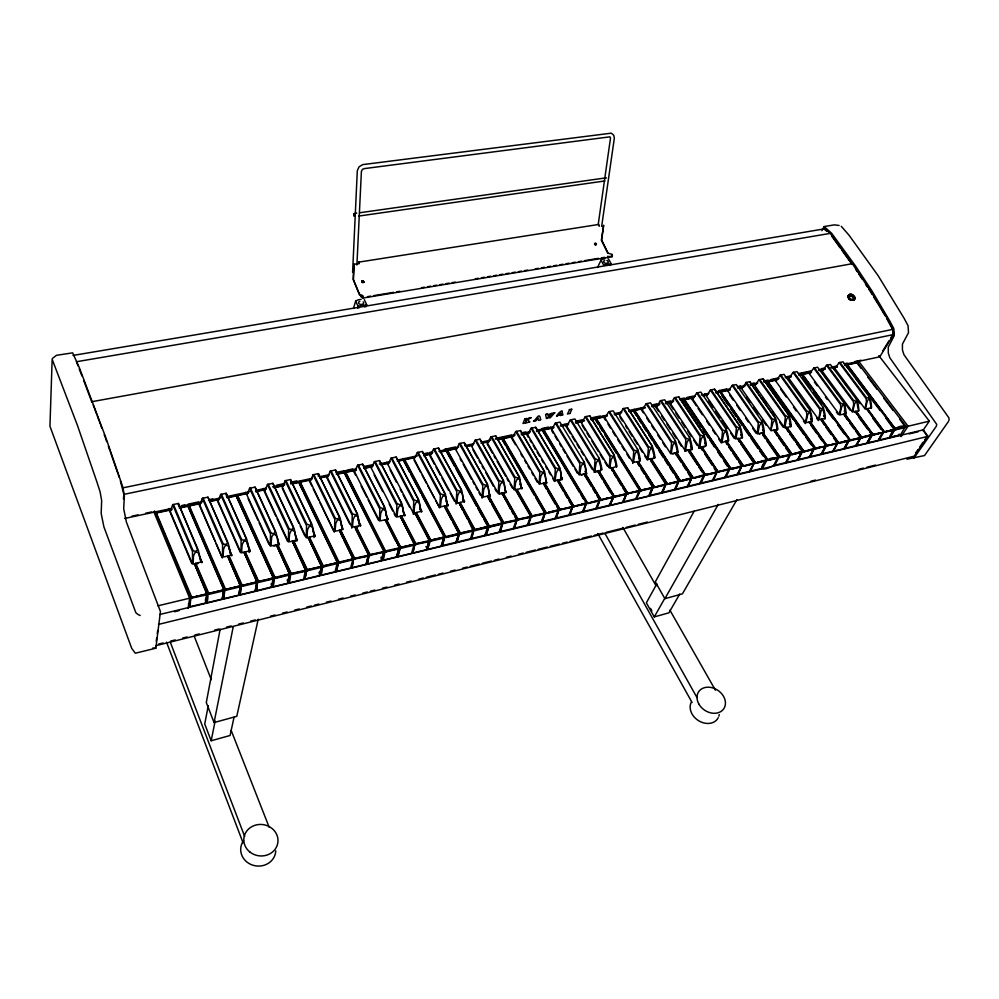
<?xml version="1.0" encoding="UTF-8"?>
<svg xmlns="http://www.w3.org/2000/svg" width="999" height="999" viewBox="0 0 999 999"><rect width="100%" height="100%" fill="white"/><g stroke="black" fill="none" stroke-linecap="round" stroke-linejoin="round"><path stroke-width="1.5" d="M223.089 556.306L223.576 549.088L225.075 545.754L227.148 545.279L228.684 546.603L230.732 554.545M249.163 550.312L247.178 542.395L245.667 541.071L243.619 541.545L242.12 544.855L241.596 552.047M318.331 476.411L318.344 473.626L313.087 474.75L310.402 480.894M446.278 449.9L488.548 526.348L489.947 527.01L501.86 524.163L502.247 522.29L487.574 496.066L482.305 497.277L482.042 498.114M487.824 525.749L487.437 527.609L475.424 530.494L474.026 529.82L459.54 503.309L460.102 502.397L464.523 501.373L463.024 498.651M819.105 419.143L820.828 411.688L821.865 410.052L823.313 409.727C826.061 426.523 825.786 413.411 823.089 407.367L797.015 371.616L793.069 372.452L789.048 378.134M270.891 545.304L271.765 536.788L272.964 534.865L274.975 534.415C278.359 537.012 278.758 542.594 277.822 546.578M296.341 539.448L294.518 531.605L293.057 530.294L291.071 530.756L289.573 534.028L288.973 541.146M425.899 546.54L427.722 549.388L441.233 546.116L444.043 536.213M429.17 539.76L428.896 541.283L415.596 543.943L401.036 516.208L404.982 515.097L402.822 510.951M314.173 535.352L312.412 527.534L310.976 526.223L308.991 526.673L307.505 529.932L306.88 537.025M363.836 282.193L362.924 281.031L361.75 281.381M361.813 281.194L362.437 282.255L363.898 282.018M839.884 414.36L841.645 406.955L842.669 405.332L844.093 404.995C846.69 421.765 846.553 408.628 843.855 402.659L817.619 367.22L813.735 368.044L809.665 373.701M352.597 272.402L357.305 170.679L359.053 166.845L362.649 164.623L611.301 133.167L613.736 135.215L614.335 138.224L601.66 226.398M342.257 528.883L340.584 521.116L339.185 519.805L337.237 520.254L335.764 523.488L335.077 530.531M356.905 265.01L361.401 171.316L362.425 169.393L364.123 168.631L609.902 136.838L610.514 138.024L598.214 224.513M383.741 550.624L383.441 552.16L369.792 554.907L355.569 526.685L360.639 525.312L357.867 519.755M368.406 554.295L368.094 555.844L354.333 558.603L340.234 530.219L343.269 529.308L341.208 525.124M359.578 524.9L357.967 517.157L356.593 515.859L354.67 516.296L353.184 519.517L352.472 526.535M352.872 558.004L352.472 559.952L339.485 563.061L338.037 562.362L299.45 482.38M337.212 561.75L336.813 563.698L323.701 566.845L322.252 566.133L308.903 538.036L309.403 537.112L315.209 535.764L313.211 531.593M852.734 411.401L854.507 404.021L855.531 402.397L856.955 402.073C859.44 418.818 859.39 405.669 856.68 399.75L830.369 364.498L826.51 365.322L822.414 370.966M91.896 402.247L83.629 380.282M387.025 518.581L385.502 510.876L384.153 509.59L382.255 510.014L380.769 513.211L380.02 520.192M193.082 563.211L193.519 555.943L195.017 552.597L197.115 552.11L198.689 553.446L200.836 561.426M749.7 381.693L775.411 418.169C778.084 424.413 778.708 437.462 775.574 420.579L774.075 420.916L773.039 422.589L770.866 429.957L771.89 420.104L745.629 382.567L749.7 381.693L775.174 417.882L775.524 419.056L774.587 419.742L771.915 418.631L746.465 382.442L741.72 388.286M403.958 514.685L402.497 507.005L401.161 505.719L399.288 506.143L397.814 509.328L397.028 516.283M358.466 262.175L598.813 224.438L599.363 226.174L598.938 225.512M420.741 510.826L419.33 503.171L418.019 501.885L416.158 502.31L414.685 505.482L413.873 512.4M865.484 408.466L867.269 401.111L868.293 399.5L869.692 399.175C872.077 415.896 872.127 402.734 869.417 396.865L843.006 361.813L839.185 362.625L835.064 368.256M123.426 499.013L123.851 494.368L120.38 480.944M447.19 504.732L445.854 497.127L444.58 495.841L442.744 496.266L441.271 499.413L440.422 506.293M223.539 588.923L223.139 590.933L209.166 594.28L207.692 593.543L195.28 564.235L195.729 563.286L201.923 561.863L199.475 556.118M463.499 500.986L462.225 493.394L460.964 492.12L459.153 492.532L457.679 495.666L456.805 502.522M489.36 495.029L488.161 487.487L486.925 486.213L485.139 486.625L483.678 489.735L482.767 496.553M154.982 513.324L154.42 511.363L154.982 513.324L171.766 509.727M169.018 508.491L192.457 564.035L194.618 563.761L207.03 593.094L206.293 594.967L191.234 598.176L156.094 513.511M505.332 491.358L504.183 483.841L502.959 482.567L501.186 482.967L499.725 486.076L498.788 492.857M194.618 563.761L206.955 594.405M205.494 603.109L206.943 593.731L205.494 603.109L189.623 606.668L190.722 597.614L154.845 511.288M190.072 606.843L190.722 597.614L191.234 598.176M192.208 598.351L156.281 512.787M558.041 415.459C555.182 418.319 556.605 414.56 560.726 411.376L561.987 411.113M201.923 561.863L201.81 562.724L200.587 559.852M521.141 487.712L520.042 480.219L518.843 478.958L517.095 479.358L515.634 482.442L514.672 489.21M206.293 594.967L206.706 592.944L194.293 563.623M208.204 594.105L195.367 563.586M156.244 641.171L156.656 638.124M157.268 633.541L157.68 630.494M206.481 602.584C208.691 576.823 208.504 612.712 205.307 599.812M209.166 594.28L195.729 563.286M546.091 481.98L545.067 474.525L543.893 473.264L542.157 473.651L540.709 476.723L539.71 483.441M222.34 557.991L198.876 502.984M561.488 478.434L560.501 471.004L559.353 469.742L557.642 470.142L556.181 473.189L555.169 479.882M222.465 557.13L227.834 556.106L239.822 584.34M223.139 590.933L223.851 589.073L187.712 505.144M227.834 556.106L240.534 585.839L239.81 586.937L225.974 590.259L225.012 590.084L188.436 504.994M206.93 602.759L222.215 599.063L223.764 589.697L187.4 504.994M229.283 549.3L231.78 554.982L228.946 555.644L228.471 556.58L241.171 585.539L242.632 586.263L256.343 582.979L257.055 581.131L244.218 552.335L241.034 552.859L217.145 499.063M225.012 590.084L224.513 589.522L223.626 598.726L224.962 589.697L188.361 505.644M225.974 590.259L188.799 504.682M231.78 554.982L231.643 555.844L230.394 553.009M579.657 474.25L581.056 466.321L582.167 464.56L583.841 464.173C586.6 466.97 586.575 472.277 584.79 475.686M244.218 552.335L256.98 582.429M241.683 586.088L228.571 555.943M188.062 608.453L189.673 598.201L153.896 511.975M247.09 543.681L250.25 550.736L245.255 551.885L244.78 552.822L257.617 581.605L259.078 582.33L272.665 579.07L273.364 577.222L236.313 495.429M239.81 586.937L240.222 584.939L227.522 555.968M223.626 598.726L238.773 595.067L240.434 585.714L240.459 586.388M240.434 585.714L238.773 595.067M240.185 594.73L241.171 585.539L240.185 594.73L255.195 591.096L256.943 581.768L255.195 591.096M242.632 586.263L228.946 555.644M249.063 552.484L249.475 549.912L246.79 539.273L226.174 493.269L220.642 494.455L218.269 500.674M594.792 470.766L596.216 462.874L597.315 461.113L598.988 460.739C603.596 477.859 601.635 465.147 599.05 458.129L574.887 418.956L570.367 419.917L566.895 425.824M600.961 469.343L601.061 468.693M250.112 551.585L250.25 550.736M609.79 467.32L611.238 459.453L612.325 457.704L613.985 457.33C618.468 474.438 616.62 461.688 614.035 454.732L589.722 415.784L585.239 416.745L581.73 422.639M615.896 465.909L616.008 465.259M633.441 461.875L634.914 454.058L636.013 452.322L637.637 451.948C641.92 469.018 640.259 456.231 637.662 449.375L613.124 410.801L608.703 411.75L605.132 417.619M256.343 582.979L256.755 580.981L243.918 552.185M258.129 582.155L258.691 581.293L273.389 577.984L272.665 579.07M256.518 590.771L257.617 581.605L256.518 590.771L271.616 586.85M259.078 582.33L245.255 551.885M648.039 458.516L649.55 450.724L650.624 448.988L652.247 448.626C656.393 465.684 654.857 452.859 652.247 446.078L627.584 407.717L623.189 408.653L619.58 414.51M639.472 460.489L639.585 459.84M671.203 453.184L672.727 445.442L673.813 443.718L675.399 443.356C679.357 460.389 677.984 447.515 675.374 440.834L650.499 402.834L646.166 403.758L642.507 409.59M526.248 420.204L526.972 418.681M236.338 494.505L274.038 577.672L275.499 578.396L288.961 575.162L289.535 573.963L276.561 544.88L270.329 546.103L245.692 492.282M277.435 539.785L279.395 544.018L277.16 545.354L290.259 573.788L291.708 574.5L305.057 571.303L305.744 569.48L292.507 541.208L288.411 541.945L263.499 488.461M685.514 449.887L687.062 442.17L688.136 440.459L689.71 440.109C693.556 457.117 692.295 444.218 689.66 437.599L664.66 399.812L660.376 400.736L656.668 406.556M271.391 587.175L273.251 577.859L268.544 579.27M279.233 544.88L279.395 544.018M272.39 586.663C275.612 561.038 274.35 596.79 271.116 583.828M274.55 578.221L275.112 577.36L289.31 573.963L289.573 574.625M654.02 457.142L654.133 456.493M275.499 578.396L237.437 494.967M699.687 446.628L701.261 438.936L702.334 437.237L703.895 436.875C707.617 453.871 706.455 440.946 703.82 434.39L678.708 396.828L674.45 397.727L670.716 403.534M570.204 413.411L567.432 414.048L569.542 409.79M220.142 629.233L206.293 702.534L214.048 722.564L236.788 716.32L258.217 619.23M722.065 441.471L723.676 433.828L724.737 432.142L726.273 431.793C729.807 448.738 728.82 435.776 726.173 429.32L700.861 392.108L696.678 392.994L692.881 398.776M208.267 705.631L204.733 724.038L211.164 740.771L230.07 735.489L234.041 717.282M292.507 541.208L305.657 570.766M281.119 484.677L306.331 537.812L308.329 537.562L321.69 565.671L321.004 567.482L307.779 570.654L306.331 569.942L293.094 541.683L293.594 540.746L297.39 539.872L295.417 535.664M290.771 574.338L291.333 573.476L305.769 570.229L305.057 571.303M677.21 451.186L675.836 454.657M735.888 438.299L737.512 430.681L738.573 428.996L740.097 428.646C743.518 445.579 742.632 432.592 739.984 426.198L714.56 389.185L710.401 390.072L706.568 395.841M288.961 575.162L289.373 573.189L276.261 544.742M287.575 583.266L289.535 573.963L287.575 583.266L272.839 586.825M288.499 582.767C291.97 557.192 290.447 592.869 287.2 579.932M291.708 574.5L277.647 544.418M691.345 448.551L691.47 447.902M757.816 433.254L759.465 425.674L760.514 424.001L762.025 423.663C765.259 440.559 764.535 427.535 761.875 421.228L736.275 384.553L732.167 385.427L728.296 391.171M214.048 722.564L233.267 626.573M211.164 740.771L215.135 721.041M308.329 537.562L321.591 566.957M784.802 427.035L786.488 419.518L787.524 417.869L789.01 417.532C792.032 434.378 791.508 421.316 788.835 415.122L763.011 378.858L758.978 379.72L755.044 385.427M306.843 570.491L307.417 569.63L321.715 566.421L306.955 569.942L293.219 541.046M705.469 445.292L705.606 444.655M288.948 582.941L303.559 579.408L305.407 570.441M306.768 570.117L304.907 579.07L306.768 570.117L311.139 569.068M313.936 537.512L314.473 534.952L312.013 524.475L290.522 479.557L285.19 480.694L282.592 486.863M307.779 570.654L293.594 540.746M315.035 536.625L315.209 535.764M806.006 422.152L807.716 414.685L808.753 413.037L810.214 412.699C813.074 429.52 812.699 416.433 810.002 410.327L784.028 374.375L780.057 375.224L776.061 380.919M727.771 440.159L727.909 439.523M848.401 295.654L848.413 295.629A3.671 2.46 31.6 0 1 852.684 294.83L852.684 294.83M319.393 575.574L321.553 566.308L319.393 575.574L304.907 579.07M322.764 566.67L323.351 565.821L337.512 562.637L336.813 563.698M320.304 575.087C324.238 549.612 322.202 585.077 318.981 572.277M323.701 566.845L309.403 537.112M741.545 436.988L741.683 436.363M334.328 532.167L309.278 479.52M340.234 530.219L354.208 559.14L368.007 556.231L368.668 554.445L354.682 526.673L351.973 527.297L351.773 528.146M338.561 562.887L339.136 562.037L353.184 558.878L352.472 559.952M320.741 575.249L335.09 571.778L337.337 562.524L304.183 493.756M338.474 562.524L336.426 571.453L338.474 562.524L341.346 561.838M763.386 431.968L763.536 431.331M339.485 563.061L299.925 481.443M776.885 428.858L777.035 428.221M354.795 527.447L354.682 526.673M343.718 471.216L384.003 550.774L383.903 552.035L369.655 555.444L355.569 526.685M354.208 559.14L354.795 558.291L368.706 555.169L368.094 555.844M360.639 525.312L360.439 526.148L359.053 523.376M336.426 571.453L350.649 568.019L352.997 558.778L344.156 540.721M790.271 425.774L790.434 425.149M351.973 567.694L353.683 558.616L351.973 567.694L366.084 564.285L368.506 555.069L355.482 528.833M355.12 559.315L340.597 529.92M771.365 430.132L771.515 429.495M811.563 420.292L810.189 423.226M366.084 564.285L368.506 555.069L368.569 555.706M369.655 555.444L370.242 554.595L384.041 551.498L383.441 552.16M367.332 563.985L369.143 554.92L367.332 563.985L381.318 560.601L383.828 551.398L343.843 472.015M370.567 555.606L355.944 526.386M551.598 413.361L549.338 414.173A13.561 6.856 -29.3 0 1 549.325 414.635C546.965 419.58 549.338 410.764 545.604 414.622M353.609 470.005L379.508 520.954L385.364 519.817L395.654 540.909M385.914 514.835L388.049 518.993L385.864 520.292L399.812 547.577L401.236 548.264L413.786 545.254L414.435 543.493L400.374 516.358L396.528 517.045L370.08 465.821M387.824 519.842L388.049 518.993M381.318 560.601L383.828 551.398L383.903 552.035M385.09 551.748L385.689 550.899L399.35 547.827L398.651 548.888L386.001 551.91L384.578 551.223L344.568 471.853M382.242 560.114C387.063 534.815 384.078 569.992 380.844 557.342M386.001 551.91L345.067 470.929M400.374 516.358L413.549 542.769M401.036 516.208L415.447 544.48L428.783 541.67L429.42 539.91L415.01 512.787L413.149 513.998L415.072 513.561L415.01 512.787M404.745 515.934L404.982 515.097M382.667 560.277L396.528 556.93L398.951 548.051M400.337 548.101L400.924 547.252L414.473 544.218L400.474 547.564L386.026 519.667M400.249 547.739L397.814 556.618L400.249 547.739L403.009 547.077M401.236 548.264L386.401 519.368M420.304 508.491L421.753 511.226L416.283 512.487L415.734 513.399L429.907 540.372L431.318 541.058L443.643 538.099L444.28 536.363L403.059 459.19M415.447 544.48L416.046 543.643L429.47 540.621L428.896 541.283M421.753 511.226L421.516 512.075L420.067 509.328M397.814 556.618L411.563 553.296L414.248 544.118L414.323 544.742M412.837 552.984L414.922 543.956L412.837 552.984L426.461 549.687L429.233 540.534L415.072 513.561M416.346 544.642L401.398 515.921M594.68 243.656C596.778 242.332 596.341 247.203 594.467 244.031C595.054 245.492 598.364 243.656 595.029 243.182M430.419 540.896L431.031 540.059L444.343 537.062L430.581 540.359L415.909 512.774M426.461 549.687L429.233 540.534L429.32 541.158M427.297 549.225L429.907 540.372L436.376 539.098M412.862 456.643L439.672 507.879L436.026 501.073M427.722 549.388L430.332 540.534M431.318 541.058L416.283 512.487M444.455 506.78L444.405 506.018L439.922 507.042M445.966 501.073L448.164 505.144L445.104 506.63L459.478 533.304L460.876 533.978L473.002 531.068L473.626 529.345L459.14 502.822L456.368 503.259L456.106 504.095M447.914 505.981L448.164 505.144M445.267 537.337L445.879 536.5L459.078 533.541L458.391 534.577L446.166 537.499L444.755 536.825L403.059 458.466M353.421 308.491L355.669 301.086A11.151 8.392 18.6 0 1 361.151 299.4M441.233 546.116L444.18 537.599M442.482 545.816L444.755 536.825L442.07 545.654L456.056 542.282L458.828 533.454L453.071 522.789M446.166 537.499L404.308 458.928M459.14 502.822L462.574 510.064M355.669 301.086L358.054 306.243L357.505 308.029L359.19 307.742M464.523 501.373L464.26 502.222L462.762 499.488M459.99 533.816L460.614 532.979L473.688 530.044L460.164 533.279L445.292 506.006M533.578 421.241L534.165 421.153A26.898 13.736 -29.6 0 0 535.227 420.929L535.951 420.654M364.323 299.638L366.708 304.782L366.146 306.568L364.46 306.855M455.881 542.582L458.916 534.065M457.13 542.282L459.478 533.304L456.705 542.12L470.579 538.773M460.876 533.978L445.654 505.731M905.269 426.86L899.699 419.18M889.797 437.45L900.399 434.89L889.797 437.45C891.083 430.257 899.387 424.076 905.831 426.623L905.219 427.522L895.966 429.732L894.704 429.158L845.629 363.798M894.13 429.52L885.763 418.069M474.537 530.332L475.162 529.495L487.824 526.461L487.949 527.11M470.404 539.073L473.389 529.195L458.916 502.672M471.578 538.786L474.026 529.82L471.166 538.623L484.915 535.302M475.424 530.494L460.102 502.397M833.765 367.02L865.209 409.091L866.433 408.803L883.328 431.368L878.633 440.159L889.31 437.574M487.599 496.84L487.574 496.066M488.224 496.69L490.347 495.429L488.823 492.732M490.072 496.266L490.347 495.429M882.991 431.955L878.046 440.522L867.369 442.882L872.189 434.54L873.451 435.127L883.178 432.467L872.189 434.54L855.469 412.025L858.853 410.552L858.403 411.351M321.091 567.095L321.403 565.534L308.042 537.425M344.705 471.216L384.74 550.599L386.101 551.523L398.763 548.501L399.051 546.965L385.102 519.667M413.886 544.867L414.173 543.356L400.112 516.208M489.073 526.848L489.685 526.023L502.247 523.014L502.36 523.663M443.768 537.724L444.018 536.95M403.946 459.215L444.942 536.201L446.278 537.112L458.504 534.19L458.778 532.692L444.405 506.018M484.752 535.601L487.849 526.51L484.078 519.68M488.973 526.498L486.026 535.289L488.973 526.498L494.805 525.112M473.126 530.681L469.08 522.002M459.74 502.684L474.712 529.795L487.562 527.235L487.824 526.461L477.385 529.27M489.947 527.01L446.815 448.976M510.601 509.228L501.948 492.957L498.351 493.593L470.941 445.054M504.782 489.073L506.306 491.758L502.372 493.431L506.031 492.582M446.466 449.263L488.761 525.724L490.072 526.623L501.998 523.776L502.247 523.014L497.727 524.413M488.436 496.066L503.596 522.889L516.246 520.367L516.495 518.893L501.723 492.807M844.205 411.014L846.041 413.511L844.13 414.635L860.801 437.262L856.031 445.616L866.782 443.244L871.677 434.665L869.817 432.167M502.572 492.819L517.844 519.48L530.382 516.982L530.631 515.509L515.759 489.572L514.235 489.935L486.625 441.683M519.792 484.053L522.127 488.111L516.595 489.585L531.955 516.096L544.393 513.623L544.642 512.162M866.782 443.244L871.677 434.665L871.528 435.589L862.075 437.862L860.801 437.262L871.59 434.915M546.728 483.204L547.04 482.38L544.305 483.204L559.84 509.428L572.065 506.993L572.315 505.544M560.889 476.161L562.474 478.821L557.929 480.057L573.551 506.143L585.689 503.733L585.926 502.297L542.107 429.233M584.902 471.366L586.525 474.026L586.838 473.201L585.014 473.826L600.811 499.625L612.737 497.252L612.974 495.829M503.421 523.414L504.045 522.589L516.795 519.73L516.108 520.741L503.421 523.414L487.799 496.216M595.891 418.581L640.297 489.485L641.545 490.359L652.434 487.749L652.647 486.338M486.026 535.289L499.088 532.13L502.26 523.064M690.559 446.328L692.27 448.926L688.898 449.887L705.282 474.612L716.483 472.415L716.683 471.029M860.201 437.649L855.906 431.431M500.299 531.843L502.897 522.902L499.887 531.68L513.411 528.421M504.295 523.576L488.798 495.791M704.67 443.094L706.393 445.666L701.423 447.003L717.881 471.603L728.995 469.418L729.183 468.044M801.248 374.088L849.325 440.01L844.605 448.376L855.531 445.741M767.032 380.944L815.159 448.314L825.611 446.278L825.773 444.955M521.828 488.948L522.127 488.111M810.439 418.756L812.262 421.291L809.902 422.015L826.897 445.504L837.262 443.481L837.424 442.17M833.428 451.311L837.711 442.794L833.054 451.173L843.968 448.763L848.763 440.147L848.601 441.083L838.998 443.381L837.711 442.794L820.866 419.305L818.818 419.78L787.786 376.885M823.538 415.759L825.361 418.269L821.465 419.343L838.511 442.732L848.8 440.721L848.963 439.41M801.935 374.138L850.124 439.947L860.339 437.962L860.501 436.65M844.455 414.048L861.6 437.2L871.74 435.227L871.89 433.928M170.492 510.926L172.677 504.67L178.359 503.459L198.326 550.274L200.824 560.726M517.657 520.004L518.281 519.18L530.919 516.346L530.232 517.357L517.657 520.004L501.948 492.957M843.968 448.763L848.763 440.147M855.793 411.438L872.989 434.478L883.054 432.517L883.203 431.218M871.103 408.416L871.553 407.629L867.057 408.841L884.29 431.768L894.28 429.832L894.43 428.534M513.249 528.708L516.508 519.655L515.022 517.045M514.448 528.421L517.132 519.505L514.035 528.259L527.447 525.024M518.518 520.167L502.934 492.532M837.137 443.169L833.74 438.099M774.774 379.682L805.681 422.802L809.265 421.978L825.911 445.104L821.478 453.971L832.567 451.286M531.768 516.62L532.405 515.796L544.93 512.999L544.243 513.998L531.768 516.62L515.759 489.572M527.297 525.312L530.619 516.271L515.759 490.347M528.483 525.024L531.243 516.121L528.071 524.875L541.371 521.653M543.468 483.953L543.481 483.191L539.26 484.165L511.001 435.814M544.305 483.204L559.64 509.952L571.928 507.367L572.514 505.694L557.18 480.044L554.47 481.418L552.884 478.746M532.629 516.783L516.958 489.298M714.56 389.185L739.722 425.911L740.059 427.097L739.098 427.797L736.388 426.673L711.226 389.947L710.401 390.072L736.363 428.159L735.389 438.124L736.038 437.649M813.71 449.575L809.802 456.793L820.978 454.083M200.037 504.582L202.347 498.351L207.929 497.165L228.309 543.468L230.732 553.846M545.766 513.274L558.816 509.665L558.141 510.676L546.615 513.436L545.242 512.774L502.222 438.586M813.748 448.763L813.661 449.45L803.833 451.81L802.534 451.211L786.138 428.009L791.171 426.148L789.385 423.626M541.221 521.953L544.617 512.924L536.013 498.089M802.185 450.586L798.026 459.64L809.277 456.918M542.407 521.665L545.242 512.774L541.995 521.503L555.182 518.319M586.126 502.447L585.539 504.108L573.351 506.668L557.929 480.057M546.615 513.436L502.772 437.674M559.64 509.952L572.589 506.368L572.065 506.993M789.984 455.269L786.163 462.5L797.402 460.027L801.36 452.535M555.032 518.606L558.503 509.602L557.005 507.042M558.141 510.676L558.528 508.841M556.206 518.331L559.115 509.453L555.794 518.169L568.881 515.009M560.489 510.114L544.667 482.917M726.535 389.185L757.492 433.903L761.95 432.879L778.608 456.93L774.2 465.397L785.626 462.624M789.984 454.445L789.884 455.157L779.907 457.542L778.608 456.93L783.116 456.093M526.535 422.752L529.745 421.965M573.351 506.668L586.201 503.109L585.689 503.733M568.731 515.297L572.39 506.893M585.014 473.826L600.599 500.137L612.587 497.627L613.161 495.979L597.589 470.729L594.068 472.29M569.842 515.034L572.839 506.168L569.442 514.872L582.417 511.738M777.959 457.33L777.859 458.029L767.806 460.439L766.495 459.827L719.58 391.72M574.2 506.83L558.291 479.782M775.199 457.992C764.635 455.944 752.522 476.898 773.663 465.522M587.05 503.384L599.812 499.862L599.138 500.849L587.899 503.546L586.538 502.897L542.307 429.395M740.709 434.79L742.469 437.362L738.086 439.085L754.245 462.762L755.556 463.374L766.071 460.514L757.429 462.237M247.128 494.468L249.6 488.274L255.045 487.125L276.061 532.629L278.346 542.894M602.385 479.42L597.589 470.729M626.485 492.794L625.923 494.43L614.86 497.09L613.498 496.441L598.126 471.353L601.91 469.73M582.267 512.025L586.001 503.633M750.336 471.403L754.245 462.762L749.949 471.253L761.563 468.444M583.478 511.738L586.538 502.897L583.066 511.588L595.941 508.466M587.899 503.546L543.306 428.971M554.807 412.687L552.809 413.049L551.161 415.846M580.756 421.715L609.402 468.007L611.026 467.832L612.412 471.066M600.599 500.137L613.249 496.64L612.737 497.252M718.743 439.11L721.328 442.944L725.486 441.271L741.982 465.696L737.749 474.2L749.45 471.378M611.363 468.306L616.845 466.296L616.508 467.12M595.804 508.753L599.475 499.8L597.065 495.816M599.138 500.849L599.525 499.038M596.94 508.479L600.074 499.65L596.54 508.329L609.303 505.244M264.947 490.646L267.482 484.465L272.877 483.316L294.131 528.533L296.353 538.761M601.435 500.299L585.377 473.538M560.277 415.497L562.986 414.822A1.349 0.674 -29.8 0 1 562.799 414.672L562.037 411.151M741.333 466.096L738.91 462.062M614.023 496.928L626.585 493.456L625.923 494.43M682.841 398.876L729.607 468.656L725.424 477.185L737.212 474.325M609.165 505.531L613.036 497.165M613.91 496.603L609.889 505.094L613.91 496.603L616.62 495.954M614.86 497.09L598.726 470.467M728.933 469.068L728.808 469.78L717.632 472.115L700.711 446.978L698.975 448.101L700.711 446.978M713.386 480.332L717.107 471.653L712.986 480.182L724.874 477.31M632.692 463.386L633.041 462.562L637.025 461.65L636.95 462.4M637.524 462.275L640.371 460.876L638.711 458.266M627.347 493.731L639.81 490.284L639.148 491.271L627.347 493.731L611.026 467.832M716.433 472.052L714.035 467.982M610.302 505.257L622.427 502.322L626.361 493.968M623.551 502.047L626.823 493.256L623.151 501.898L635.714 498.863M628.171 493.893L611.975 467.42M684.79 451.373L685.152 450.561L688.336 450.012L704.52 474.662L700.461 483.216L712.437 480.319M649.874 459.428L649.962 458.666L647.34 460.015L644.842 456.106M654.62 458.329L654.969 457.517L650.411 459.303L653.209 458.653M640.559 490.571L652.921 487.15L652.26 488.124L641.383 490.734L640.034 490.097L594.842 417.882M635.576 499.138L639.447 490.234L618.094 456.093M639.148 491.271L639.522 489.473M641.158 408.129L670.841 453.858L675.536 452.772L691.832 477.697L687.824 486.263L699.899 483.354M703.833 475.074L703.696 475.799L693.156 478.321L691.832 477.697L688.224 486.413M640.434 490.247L636.288 498.726L640.434 490.247L644.929 489.173M641.383 490.734L596.241 418.306M653.646 487.437L665.921 484.04L665.272 485.002L653.646 487.437L637.025 461.65M691.146 478.109L687.924 472.714M636.688 498.876L648.626 495.991L652.559 487.1L645.991 476.698M634.402 411.563L679.033 480.756L675.099 489.348L687.262 486.401M649.725 495.729L653.134 486.963L649.325 495.566L661.675 492.582M654.47 487.599L665.434 484.627L665.821 483.379M327.56 477.21L330.294 471.078L335.502 469.967L357.567 514.135L359.615 524.213M672.951 454.108L675.536 452.772M675.998 453.396L678.009 452.21L677.647 453.022M666.608 484.328L678.796 480.956L678.134 481.93L666.608 484.328L649.962 458.666M662.612 492.607L666.096 483.853L662.212 492.457L674.475 489.485M661.55 492.857L665.546 483.991L650.699 460.714M665.272 485.002L665.646 483.229M667.432 484.49L678.309 481.555L678.696 480.307L633.016 409.615M688.336 450.012L685.876 451.123M688.898 449.887L688.623 450.487L691.895 449.737M679.557 481.231L691.645 477.884L690.996 478.846L680.369 481.393L679.033 480.756L675.499 489.498M674.362 489.772L678.421 480.906L675.886 476.998M678.134 481.93L678.521 480.157M680.369 481.393L691.171 478.471L691.545 477.235M354.732 471.366L357.567 465.272L362.687 464.173L385.09 507.892L387.063 517.894M701.423 447.003L701.148 447.602L704.794 446.765M692.344 478.171L704.12 474.712L704.108 475.349M687.15 486.675L691.408 478.396M690.996 478.846L691.37 477.085M693.156 478.321L703.87 475.424L704.245 474.2M705.044 475.124L716.945 471.828L716.308 472.777L705.843 475.287L704.52 474.662L707.791 474.125M371.516 467.769L374.4 461.688L379.483 460.601L402.073 504.033L404.008 513.998M699.787 483.616L703.958 474.8M703.696 475.799L704.07 474.05L688.174 449.862M700.848 483.366L704.919 474.812M705.843 475.287L689.26 449.612M52.385 358.504L56.431 355.332L72.652 352.847L79.371 367.744L106.069 438.286L122.852 487.162L124.376 495.816L123.701 508.766L126.374 522.015L160.452 611.525L155.844 648.214L135.315 653.221L131.756 648.438L49.95 426.261L52.16 359.315L77.447 425.412L96.915 481.98L100.1 491.845L101.661 500.549L101.174 513.523L103.896 526.848L135.814 612.599A11.089 9.128 3.6 0 0 140.172 615.484M725.898 441.895L728.658 440.547L728.271 441.346M717.632 472.115L729.233 468.706L729.208 469.343M597.489 267.532L601.011 260.215A10.302 7.318 26.1 0 1 604.845 258.778M712.324 480.594L716.708 472.34M388.136 464.198L391.071 458.129L396.103 457.055L418.906 500.212L420.791 510.139M718.431 472.265L701.785 446.728M742.082 438.161L742.469 437.362M730.119 469.118L741.857 465.859L741.208 466.808L730.918 469.28L729.607 468.656L732.829 468.131M610.277 265.409L611.113 263.686L608.503 258.966A10.302 7.318 26.1 0 0 607.966 258.866M724.762 477.584L729.045 468.793M725.811 477.322L729.994 468.806M730.918 469.28L741.395 466.446L741.745 465.234M585.876 503.046L581.568 504.333M742.507 466.158L754.158 462.912L753.508 463.861L743.306 466.308L741.982 465.696L738.136 474.35M414.348 458.566L417.37 452.522L422.327 451.473L445.429 494.193L447.252 504.058M737.1 474.6L741.608 466.371M741.208 466.808L741.595 465.084M743.306 466.308L753.696 463.499L754.045 462.287L737.724 438.449L735.576 438.948L704.832 393.831M762.324 433.504L764.285 432.342L762.512 429.795M763.885 433.141L764.285 432.342M754.769 463.224L766.121 459.877L766.071 460.514M749.337 471.64L753.895 463.424M753.508 463.861L753.883 462.137M755.556 463.374L765.883 460.576L766.221 459.378M430.519 455.094L433.591 449.063L438.499 448.014L461.8 490.484L463.573 500.312M774.275 430.744L777.784 429.233L777.372 430.032M767.02 460.289L778.296 456.968L778.233 457.604M761.45 468.706L765.908 459.977M765.696 460.951L766.071 459.228M762.537 468.456L766.882 459.977M767.806 460.439L778.046 457.667L778.371 456.468M779.12 457.392L790.321 454.083L790.246 454.72M790.758 426.948L791.171 426.148M773.563 465.784L778.071 457.067M777.859 458.029L778.233 456.318M774.587 465.534L778.995 457.08M779.907 457.542L790.072 454.782L790.396 453.596M456.156 449.6L459.303 443.581L464.148 442.557L487.724 484.59L489.435 494.355M791.133 454.508L802.447 451.361L801.81 452.297L791.92 454.67L790.621 454.058L773.913 430.119L771.053 430.781L739.959 386.313M785.526 462.887L790.084 454.183M789.884 455.157L790.259 453.446M786.538 462.649L790.621 454.058M791.92 454.67L802.01 451.923L802.322 450.736L785.788 427.385L784.49 427.684L753.258 383.454M809.078 422.714L809.265 421.978M471.99 446.191L475.187 440.197L479.982 439.173L503.733 480.956L505.407 490.684M821.94 230.682L824.113 226.573L834.34 224.862L839.098 225.474M811.837 422.077L812.262 421.291M803.059 451.66L814.098 448.401L814.023 449.026M797.402 460.027L802.185 451.86M798.413 459.777L802.534 451.211M803.833 451.81L813.86 449.088L814.16 447.914L766.37 380.894M824.937 419.068L825.361 418.269M487.687 442.832L490.921 436.85L495.679 435.839L519.605 477.36L521.228 487.05M766.733 381.543L814.372 448.376L837.062 443.843L837.562 442.32M809.19 457.167L813.848 448.501M813.661 449.45L814.023 447.764M810.189 456.93L814.372 448.376M814.884 448.826L815.659 448.976L815.584 448.039L767.369 380.681M815.659 448.976L829.145 445.079M826.623 446.016L837.499 442.794L837.262 443.481M694.118 511.276L655.307 581.855L664.884 598.676L682.404 593.868L736.887 499.712M820.878 454.345L825.761 446.216M821.865 454.108L826.485 445.716M656.842 583.828L646.365 602.809L654.283 616.907L668.918 612.824L679.77 593.993M827.384 446.166L810.251 421.753M845.616 414.298L846.041 413.511M838.236 443.231L849.038 440.035L848.95 440.671M512.437 437.512L515.746 431.556L520.429 430.557L544.617 471.678L546.178 481.318M832.479 451.548L837.412 443.431M854.969 412.137L855.169 411.401L852.459 412.025L821.128 369.73M838.998 443.381L821.815 419.081M849.837 440.447L860.751 437.4L860.127 438.324L850.599 440.609L849.325 440.01L844.979 448.514M527.709 434.24L531.068 428.296L535.701 427.297L560.052 468.181L561.575 477.772M867.057 408.841L884.003 432.267L894.068 430.194L894.555 428.683M850.599 440.609L802.272 373.876M852.047 264.186L830.306 233.366L824.637 228.821L73.039 355.432M654.283 616.907L664.947 598.064M664.884 598.676L718.269 504.37M861.313 437.699L871.977 434.553L871.865 435.177M855.444 445.991L860.464 437.912M856.405 445.754L861.175 437.412M862.075 437.862L844.804 413.786M872.701 434.977L891.195 430.219M551.935 429.033L555.357 423.114L559.927 422.14L584.515 462.624L585.988 472.165M867.744 443.019L872.564 434.69M873.451 435.127L856.143 411.176M884.003 432.267L894.517 429.158L894.28 429.832M879.008 440.297L883.865 431.98M884.752 432.417L867.407 408.591M895.216 429.582C897.577 426.423 906.455 427.634 905.831 426.623L905.581 425.874L905.431 427.16L895.516 429.083L846.24 363.848M889.222 437.824L894.392 429.782M890.171 437.599L895.079 429.295L903.808 427.21M533.566 421.178C536.975 418.981 539.348 411.351 540.646 419.617M396.528 556.93L399.138 547.739L399.213 548.364M900.324 435.139L905.693 426.024L856.63 361.438M844.754 365.409L858.491 362.462L857.904 360.901M352.797 559.103L353.047 559.415M882.616 351.111L889.073 340.721M890.683 338.124L893.106 334.228L892.694 329.495L886.75 318.681M844.667 364.335L879.757 356.818L893.606 334.54L893.156 329.308L885.564 315.547L870.866 291.458L852.334 263.686L91.933 401.685M337.138 562.849L337.4 563.174M678.708 396.828L703.546 434.103L703.87 435.302L702.871 436.026L700.137 434.877L675.287 397.614L674.45 397.727L700.099 436.388L699.188 446.453L699.824 445.979M901.66 435.726L908.066 426.236L929.345 421.141L878.82 355.607M222.215 599.063L223.764 589.697L223.776 590.372M922.839 430.606L929.345 421.141M915.559 453.096L918.069 449.488M919.742 447.077L923.076 442.257M924.749 439.86L927.259 436.238L923.438 430.831M159.69 614.51L923.363 429.832L927.959 436.338L914.185 456.168L155.632 645.741M906.905 459.203L924.525 455.556L948.388 421.59M540.634 419.705C536.95 421.978 539.285 417.944 535.851 419.692A7.405 3.721 -29.4 0 0 535.589 420.017L535.851 420.604M547.689 418.069L549.275 415.921L549.288 417.932L550.312 417.732L554.72 412.799M358.666 261.8L359.178 263.674L353.908 264.26L353.159 279.245L359.64 295.167L362.737 296.266L362.962 297.427L361.089 296.141L361.076 296.84L362.887 298.052L612.15 256.668L612.275 254.445L608.129 253.197L601.623 240.06L603.646 225.212L601.386 240.21L607.704 253.097M559.253 414.011L559.278 413.961A12.15 6.056 -29.9 0 1 559.54 413.648L560.427 412.624M359.028 263.336L358.828 262.974M871.74 435.227L872.015 434.078L855.169 411.401M860.339 437.962L860.626 436.8L843.83 414.023L839.61 414.985L808.391 372.465M848.8 440.721L849.1 439.56M825.611 446.278L826.036 445.716L810.464 423.813M547.602 418.181L546.977 418.431A6.768 3.409 -29.6 0 1 546.54 418.519L546.54 418.519M728.995 469.418L729.345 468.194M716.483 472.415L716.845 471.178M652.434 487.749L652.822 486.488M544.393 513.623L544.855 512.312L501.598 437.937M530.382 516.982L530.844 515.659M516.246 520.367L516.72 519.043M501.998 523.776L502.472 522.44M487.562 527.235L488.061 525.886L445.554 449.25M458.504 534.19L459.016 532.829L444.642 506.156M398.763 548.501L399.313 547.115L385.364 519.817M627.584 407.717L651.947 445.791L652.235 447.028L651.186 447.764L648.426 446.59L624.013 408.541L623.189 408.653L648.363 448.139L647.527 458.341L648.164 457.854M193.069 562.512L192.482 563.024L192.507 551.598L172.677 504.67L173.489 504.57L192.695 549.812L193.831 551.036L195.779 551.161L197.29 550.249L197.278 548.776L178.359 503.459L178.709 506.281M223.102 555.606L222.502 556.118L222.59 544.767L202.347 498.351L203.147 498.251L222.765 542.994L223.901 544.205L225.836 544.33L227.31 543.431L227.273 541.982L207.929 497.165M589.722 415.784L613.711 454.458L613.985 455.706L612.899 456.456L610.114 455.269L586.063 416.633L585.239 416.745L610.039 456.83L609.265 467.145L609.902 466.658M241.608 551.348L241.021 551.86L241.134 540.559L220.642 494.455L221.441 494.343L241.308 538.798L242.445 539.997L244.355 540.122L245.816 539.235L245.766 537.787L226.174 493.269L226.386 496.078M270.916 544.605L270.317 545.117L270.492 533.903L249.6 488.274L250.412 488.174L270.654 532.155L271.803 533.341L273.689 533.466L275.112 532.592L275.05 531.156L255.045 487.125M288.998 540.447L288.399 540.958L288.611 529.782L267.482 484.465L268.294 484.365L288.773 528.046L289.91 529.233L291.795 529.358L293.194 528.483L293.119 527.072L272.877 483.316M306.905 536.338L306.306 536.838L306.556 525.711L285.19 480.694L285.989 480.594L306.705 523.988L309.715 525.287L311.101 524.425L311.001 523.014L290.522 479.557M335.115 529.845L334.515 530.344L334.815 519.305L313.087 474.75L313.898 474.637L334.952 517.594L336.101 518.756L338.748 518.618L339.185 516.633L318.344 473.626L340.184 518.081L342.295 528.196M352.522 525.849L351.91 526.348L352.247 515.347L330.294 471.078L331.106 470.979L352.385 513.648L355.357 514.922L356.693 514.073L356.568 512.699L335.502 469.967M380.07 519.505L379.458 520.004L379.845 509.078L357.567 465.272L358.379 465.159L379.982 507.392L382.929 508.666L384.24 507.829L384.103 506.456L362.687 464.173M397.09 515.596L396.478 516.096L396.89 505.207L374.4 461.688L375.212 461.575L397.015 503.533L399.962 504.795L401.248 503.971L401.099 502.609L379.483 460.601M413.936 511.725L413.324 512.212L413.773 501.386L391.071 458.129L391.895 458.017L413.886 499.712L416.82 500.974L418.094 500.149L417.932 498.801L396.103 457.055M440.497 505.619L439.872 506.106L440.372 495.342L417.37 452.522L418.181 452.41L440.484 493.693L443.394 494.942L444.642 494.118L444.468 492.782L422.327 451.473M456.88 501.848L456.256 502.335L456.78 491.62L433.591 449.063L434.415 448.951L456.893 489.972L459.79 491.221L461.026 490.409L460.839 489.085L438.499 448.014M482.842 495.879L482.217 496.366L482.792 485.714L459.303 443.581L460.127 443.469L482.892 484.09L485.776 485.314L486.975 484.515L486.775 483.204L464.148 442.557M498.876 492.195L498.251 492.682L498.851 482.067L475.187 440.197L476.011 440.084L498.938 480.444L501.81 481.668L503.009 480.881L502.797 479.582L479.982 439.173M514.76 488.536L514.135 489.023L514.76 478.459L490.921 436.85L491.745 436.738L514.847 476.848L517.707 478.059L518.881 477.285L518.668 475.986L495.679 435.839M539.81 482.779L539.173 483.266L539.847 472.764L515.746 431.556L516.57 431.443L539.922 471.166L542.769 472.377L543.918 471.603L543.681 470.317L520.429 430.557M555.269 479.22L554.632 479.707L555.319 469.255L531.068 428.296L531.893 428.171L555.407 467.657L558.241 468.868L559.378 468.094L559.128 466.82L535.701 427.297M571.69 409.265L570.117 413.361M579.77 473.588L579.133 474.075L579.857 463.686L555.357 423.114L556.181 423.002L579.932 462.1L582.754 463.299L583.866 462.537L583.603 461.276M594.904 470.104L594.268 470.591L595.017 460.239L570.367 419.917L571.191 419.805L595.092 458.678L597.889 459.865L599 459.103L598.726 457.854M633.566 461.213L632.929 461.7L633.741 451.461L608.703 411.75L609.527 411.625L633.791 449.912L636.575 451.073L637.637 450.337L637.35 449.1M671.328 452.535L670.691 453.009L671.565 442.869L646.166 403.758L646.99 403.646L671.603 441.346L674.362 442.495L675.386 441.77L675.074 440.559M685.639 449.238L685.002 449.712L685.888 439.622L660.376 400.736L661.201 400.611L685.938 438.099L688.673 439.248L689.697 438.524L689.372 437.312M722.215 440.834L721.565 441.308L722.514 431.306L696.678 392.994L697.502 392.882L722.552 429.807L725.262 430.944L726.248 430.232L725.911 429.046M757.966 432.617L757.317 433.079L758.316 423.176L732.167 385.427L733.004 385.314L758.341 421.703L761.026 422.827L761.975 422.127L761.625 420.954M913.81 458.266L936.325 426.248L936.725 424.388L889.834 357.779L888.298 353.022L888.286 347.09L894.292 335.639L893.805 328.609L889.822 321.104L872.214 291.308L855.431 265.871L831.53 233.117L824.113 226.573M524.75 418.943L525.511 418.756A54.608 27.085 -28.5 0 1 526.648 418.519L527.185 418.593M784.952 426.411L784.302 426.873L785.339 417.045L758.978 379.72L759.814 379.595L785.364 415.584L788.024 416.695L788.96 416.009L788.598 414.847L763.011 378.908M806.168 421.528L805.519 421.99L806.88 415.234L806.58 412.225L780.057 375.224L780.881 375.1L806.593 410.764L809.24 411.875L810.152 411.188L809.777 410.052M819.267 418.519L818.618 418.981L820.004 412.237L819.704 409.253L793.069 372.452L793.893 372.327L819.717 407.804L822.352 408.903L823.251 408.216L822.876 407.08M840.059 413.736L839.397 414.198L840.808 407.492L840.509 404.52L813.735 368.044L814.56 367.932L840.521 403.084L843.144 404.183L844.03 403.509L843.643 402.385M852.909 410.776L852.259 411.238L853.683 404.558L853.383 401.598L826.51 365.322L827.334 365.209L853.383 400.174L856.006 401.261L856.88 400.587L856.48 399.475M528.321 418.881L526.298 420.267M865.658 407.854L865.009 408.304L866.445 401.648L866.145 398.713L839.185 362.625L840.009 362.5L866.145 397.277L868.755 398.364L869.617 397.702L869.217 396.591M524.762 419.118L523.001 423.501L525.649 422.764M560.302 415.459L560.839 414.223L558.366 415.035A5.47 2.735 -29.8 0 0 558.054 415.447M551.448 413.486L551.048 415.834M353.708 213.611C354.32 220.492 353.084 211.376 356.78 213.174M531.043 417.769L530.569 417.969A3.297 1.673 -29.2 0 0 530.132 418.219L528.409 419.405A15.872 7.98 -29.2 0 0 527.897 419.78L529.67 421.915M569.318 409.578L571.828 409.215M526.648 422.565L526.011 420.929L525.536 422.777M560.626 413.786L560.589 413.798A5.619 2.822 -29.8 0 1 560.139 413.898A11.776 5.932 -29.9 0 1 559.49 414.048L559.328 414.073M362.887 298.052L362.849 295.692L359.465 294.168L353.459 279.895L354.096 264.161M528.508 418.131L531.143 417.607M158.629 644.08L163.162 642.956M170.729 641.058L175.262 639.934M182.63 638.086L187.163 636.95M194.743 635.064L199.276 633.928M214.585 630.107L219.131 628.983M226.536 627.122L231.231 625.961M238.649 624.1L243.319 622.939M250.761 621.078L255.294 619.942M270.542 616.146L275.087 615.009M282.555 613.136L287.188 611.987M294.668 610.114L299.288 608.965M306.768 607.092L311.313 605.956M314.41 605.194L318.943 604.058M326.461 602.172L331.044 601.036M338.561 599.15L343.144 598.014M350.674 596.128L355.244 594.992M362.787 593.106L367.345 591.97M370.367 591.208L374.9 590.084M382.467 588.199L387.013 587.05M394.568 585.177L399.125 584.028M406.668 582.155L411.238 581.006M418.756 579.133L423.351 577.984M426.323 577.247L435.402 574.974M438.424 574.225L443.032 573.064M450.524 571.203L455.144 570.042M462.624 568.181L467.257 567.02M470.279 566.258L479.37 563.998M482.28 563.274L491.358 561.013M494.38 560.252L499.05 559.078M506.481 557.23L511.163 556.056M518.581 554.208L523.276 553.034M526.298 552.272L535.389 550.012M538.236 549.3L547.315 547.04M550.337 546.278L559.415 544.018M562.437 543.256L567.182 542.07M570.204 541.321L579.295 539.048M582.317 538.286L591.408 536.026M594.205 535.327L603.271 533.066M606.293 532.305L623.201 528.084M626.223 527.335L635.314 525.062M638.336 524.3L647.427 522.04M810.926 481.206L815.471 480.082M858.865 469.243L863.411 468.119M866.945 467.22L875.499 465.097M158.491 624.4L927.959 436.338M174.55 611.725L179.058 610.639M909.215 433.903L918.293 431.705M157.892 605.819L189.673 598.201M194.006 597.102L199.65 595.754M284.877 575.362L289.323 574.288M409.927 545.429L414.073 544.43M439.385 538.374L443.918 537.287M452.659 535.189L457.155 534.115M548.476 512.262L558.616 510.189M605.943 498.501L608.678 497.852M669.442 483.304L678.558 481.468M682.367 480.207L686.75 479.158M793.73 453.558L800.549 451.923M818.78 447.564L821.465 446.915M844.143 441.483L848.675 440.397M334.515 531.318L339.548 530.369L342.794 537.949M581.555 475.174L584.415 473.963L579.258 474.95L550.499 427.347M195.28 564.235L197.902 563.623M273.938 546.091L276.448 545.516M293.094 541.683L297.227 540.721M355.419 527.31L357.929 526.735M499.288 494.143L501.735 493.581M557.704 480.669L562.162 479.645L560.576 476.985M595.229 472.028L597.539 471.491M598.126 471.353L600.436 470.816M759.44 434.165L761.95 432.879M537.337 418.706L538.111 418.406A15.609 7.892 -29 0 0 538.011 417.869L537.15 418.743M155.032 512.899L171.791 509.303M179.395 507.667L200.724 503.096M209.865 501.136L219.006 499.188M226.623 497.552L247.939 492.982M255.557 491.346L266.221 489.06M273.838 487.437L284.503 485.152M290.597 483.841L311.913 479.27M319.53 477.634L328.671 475.674M336.288 474.05L356.081 469.805M363.698 468.169L372.839 466.208M380.457 464.585L389.598 462.624M397.215 460.989L415.484 457.067M424.625 455.107L432.242 453.484M439.86 451.848L456.618 448.251M465.759 446.303L473.364 444.667M480.981 443.032L488.598 441.408M497.739 439.448L514.497 435.851M522.115 434.215L529.732 432.592M537.337 430.956L554.095 427.36M560.189 426.061L567.807 424.425M575.424 422.789L584.565 420.841M590.659 419.53L607.404 415.934M615.022 414.31L621.116 412.999M628.733 411.363L645.491 407.779M651.585 406.468L659.19 404.845M665.284 403.534L672.901 401.898M680.519 400.274L694.23 397.327M703.371 395.379L707.941 394.393M715.546 392.757L729.258 389.822M738.398 387.862L744.492 386.563M750.586 385.252L756.68 383.953M764.297 382.317L777.996 379.383M785.614 377.747L790.184 376.76M799.325 374.812L811.513 372.19M819.13 370.567L825.224 369.255M831.318 367.957L837.399 366.645M845.017 365.01L858.728 362.075M179.395 508.091L200.762 503.508M209.915 501.535L219.068 499.575M228.234 497.614L248.064 493.356M255.694 491.72L264.86 489.76M274.013 487.799L283.167 485.839M292.32 483.866L310.639 479.945M319.792 477.984L327.422 476.348M336.576 474.375L356.418 470.129M364.048 468.494L371.678 466.858M380.831 464.885L388.461 463.249M397.627 461.288L414.41 457.692M423.564 455.731L431.193 454.095M440.347 452.122L457.142 448.526M466.296 446.565L472.402 445.254M481.555 443.294L489.185 441.658M498.339 439.697L512.075 436.75M521.228 434.79L528.858 433.154M536.488 431.518L553.284 427.909M562.437 425.949L568.543 424.637M576.173 423.002L582.28 421.69M591.433 419.73L605.169 416.783M614.323 414.822L620.429 413.511M629.582 411.551L641.795 408.928M652.472 406.643L658.578 405.332M666.208 403.696L672.315 402.385M681.468 400.424L693.681 397.802M702.834 395.841L707.417 394.867M716.57 392.894L730.306 389.947M737.936 388.311L742.507 387.337M751.673 385.377L754.72 384.715M765.396 382.43L776.086 380.132M786.762 377.847L791.345 376.86M798.975 375.224L811.188 372.615M820.341 370.641L823.388 369.992M832.554 368.032L837.125 367.045M131.968 516.158L138.062 514.86M145.692 513.224L151.798 511.925M181.893 505.482L184.94 504.832M187.999 504.183L198.676 501.898M209.753 499.525L212.812 498.876M276.498 485.252L282.979 483.866M290.597 482.23L296.703 480.931M336.014 472.527L343.644 470.891M346.703 470.242L352.797 468.931M363.486 466.645L371.441 464.947M424.525 453.596L427.572 452.934M429.408 452.547L432.467 451.898M444.368 449.35L455.344 447.003M496.241 438.249L511.775 434.927M522.452 432.642L525.511 431.993M542.282 428.409L548.389 427.097M575.599 421.278L581.942 419.917M592.382 417.694L600.249 416.009M653.421 404.632L656.693 403.933M667.157 401.698L670.416 400.999M681.093 398.713L684.153 398.064M687 397.452L693.294 396.103M719.043 390.597L726.673 388.973M737.349 386.688L740.584 385.989M751.086 383.753L754.307 383.054M764.997 380.769L768.044 380.119M770.928 379.508L777.197 378.159M798.388 373.626L810.751 370.991M821.278 368.731L824.475 368.057M844.167 363.836L847.364 363.161M854.982 361.526L861.088 360.227M124.6 518.481L171.89 508.354M179.52 506.73L202.41 501.823M208.504 500.524L220.717 497.914M226.81 496.603L249.7 491.708M255.806 490.397L266.483 488.111M272.577 486.8L284.79 484.19M290.884 482.892L312.25 478.309M319.88 476.685L329.033 474.725M336.651 473.089L356.493 468.843M364.111 467.207L373.264 465.247M379.37 463.948L390.047 461.663M397.677 460.027L417.507 455.781M423.613 454.47L432.767 452.51M438.873 451.211L458.703 446.965M464.81 445.654L473.963 443.693M481.58 442.058L490.734 440.097M495.317 439.123L515.147 434.877M521.253 433.566L530.407 431.605M536.5 430.307L553.284 426.71M560.914 425.075L568.543 423.451M576.173 421.815L583.803 420.179M591.433 418.544L606.68 415.284M614.31 413.648L621.94 412.013M629.57 410.389L644.817 407.117M652.447 405.482L660.077 403.846M666.183 402.547L673.813 400.911M679.907 399.6L695.167 396.341M701.273 395.03L708.89 393.406M716.52 391.77L730.257 388.823M737.886 387.2L745.504 385.564M750.087 384.578L757.717 382.954M763.823 381.643L779.07 378.384M785.177 377.073L791.283 375.761M798.9 374.138L811.113 371.516M818.743 369.892L824.837 368.581M830.943 367.27L837.05 365.971M123.851 494.368L893.606 334.54M122.677 487.899L893.156 329.308M545.679 414.722L546.391 418.331M830.306 233.366L76.424 361.738L78.084 366.009M358.054 306.243L366.708 304.782M611.113 263.686L603.621 264.947L601.011 260.215M367.582 296.653L370.654 296.154M373.738 295.642L393.743 292.32M396.828 291.808L399.9 291.296M421.453 287.724L424.525 287.213M427.609 286.701L430.681 286.189M433.766 285.677L436.838 285.177M439.922 284.665L442.994 284.153M446.078 283.641L449.15 283.129M452.235 282.617L455.307 282.105M475.312 278.783L478.396 278.284M481.468 277.772L484.552 277.26M487.624 276.748L490.709 276.236M493.781 275.724L496.865 275.212M499.937 274.7L503.021 274.188M506.093 273.689L509.178 273.177M512.25 272.665L515.334 272.153M518.406 271.641L521.49 271.129M524.562 270.617L527.647 270.105M535.339 268.831L538.411 268.319M541.495 267.807L544.567 267.295M547.652 266.795L550.724 266.283M553.808 265.771L556.88 265.259M559.964 264.747L563.036 264.236M566.121 263.724L569.193 263.212M572.277 262.7L575.349 262.2M578.433 261.688L581.505 261.176M584.59 260.664L598.438 258.366M601.523 257.854L604.595 257.342M607.679 256.83L610.751 256.318M358.828 216.059L604.919 180.956M359.852 212.737L606.056 177.847M155.844 648.214L152.785 647.989M611.725 256.069L612.474 255.869L611.788 254.957M611.513 256.456L612.15 256.668M362.05 282.492C366.233 283.728 361.563 277.909 361.85 282.292M849.937 298.901L849.375 298.401A3.671 2.485 32.7 0 1 849.974 294.293A3.671 2.485 32.7 0 1 854.957 297.315L855.082 297.902A3.671 2.485 32.7 0 1 853.458 299.95A3.671 2.485 32.7 0 1 849.937 298.901L849.387 298.389M557.18 480.044L563.523 491.545M841.27 226.298L849.138 235.352L878.121 275.662L904.058 318.219L908.041 325.674L908.516 332.679L902.434 344.106L902.434 350L903.97 354.745L948.775 417.669A8.716 5.669 31.1 0 1 948.825 420.741M824.787 229.67L826.91 231.381M895.391 428.309L895.966 429.732L846.578 363.599M725.486 441.271L727.047 444.53M737.724 438.449L739.285 441.695M849.063 298.838L849.187 298.976A3.671 2.473 32.3 0 0 851.111 300.187M773.913 430.119L777.185 435.776M785.788 427.385L788.211 431.793M560.489 412.612L560.676 413.411A15.847 7.955 -29.5 0 1 560.701 413.623L560.714 413.698M820.866 419.305L824.163 424.862M843.83 414.023L847.127 419.518M858.728 361.313L908.066 426.236M857.379 363.424L861.138 368.381M867.719 377.048L877.122 389.435M883.715 398.114L893.118 410.502M845.441 364.548L850.124 370.766M855.756 378.234L865.134 390.684M870.766 398.151L880.144 410.601M872.739 418.256L881.118 429.47M833.353 367.819L835.201 370.292M842.594 380.194L848.139 387.612M857.379 399.987L860.151 403.696M858.678 417.145L867.969 429.657M822.552 373.014L827.16 379.233M834.527 389.185L839.135 395.404M845.579 404.108L850.186 410.327M849.762 423.089L854.145 429.046M814.397 382.018L817.145 385.776M825.411 397.028L827.247 399.525M836.413 412.025L838.248 414.535M802.921 377.36L811.176 388.661M813.923 392.432L822.177 403.733M826.76 410.002L833.178 418.793M837.761 425.075L844.18 433.866M831.917 236.451L840.159 247.789M841.982 250.312L851.136 262.924M825.898 427.26L831.131 434.49M787.387 377.684L789.21 380.207M795.591 389.036L800.162 395.342M806.543 404.17L810.189 409.215M816.57 418.044L818.393 420.567M810.826 425.137L816.895 433.603M818.643 436.014L822.115 440.859M780.743 389.36L786.188 396.965M793.456 407.117L796.178 410.914M803.446 421.066L805.269 423.601M768.019 384.178L775.212 394.268M777.896 398.052L784.19 406.88M785.988 409.403L793.181 419.493M795.878 423.276L803.958 434.627M805.756 437.15L811.151 444.717M786.8 427.147L804.033 451.448L786.45 427.41M789.934 434.24L794.242 440.347M796.827 444.006L801.148 450.112M755.556 388.049L758.229 391.845M762.687 398.164L766.245 403.209M772.489 412.063L774.275 414.585M779.62 422.165L783.191 427.222M857.666 361.288L858.491 362.462M774.937 429.882L792.107 454.295L774.587 430.144M778.908 438.224L784.065 445.591M785.788 448.052L789.222 452.959M746.678 397.277L750.224 402.36M753.783 407.442L758.216 413.798M762.649 420.142L766.208 425.224M899.262 434.103L901.036 436.65M762.974 432.642L780.094 457.167L762.624 432.904M762.649 434.852L765.222 438.561M766.932 441.021L777.21 455.831M729.695 395.104L733.229 400.212M736.763 405.319L740.296 410.439M745.604 418.094L748.251 421.928M752.672 428.321L756.206 433.429M720.654 391.483L767.994 460.077L719.442 390.484M722.09 396.303L728.221 405.219M730.856 409.028L736.113 416.67M737.861 419.218L742.245 425.586M743.993 428.134L749.262 435.776M751.011 438.324L758.016 448.514M759.777 451.061L763.286 456.156M738.736 438.224L755.744 462.999L738.386 438.486M740.983 444.193L752.884 461.638M708.853 401.099L713.249 407.542M715.871 411.401L720.267 417.844M722.015 420.429L727.284 428.159M730.793 433.316L734.302 438.461M726.535 441.034L743.493 465.946L726.186 441.296M728.746 447.028L731.28 450.786M732.979 453.296L737.212 459.565M855.569 269.143L857.229 271.603M691.495 397.327L721.715 442.145M691.133 398.139L696.303 405.819M698.026 408.379L702.347 414.785M706.655 421.191L709.253 425.025M712.699 430.144L715.284 433.991M684.327 399.3L731.106 468.906L683.978 399.563M683.166 400.287L701.348 427.435M703.084 430.02L708.266 437.774M710.002 440.359L714.335 446.815M717.794 451.985L721.253 457.155M723.85 461.038L727.322 466.208M700.586 447.727L702.272 450.262M704.794 454.058L712.349 465.459M669.355 402.073L699.35 447.29M669.005 402.897L673.289 409.353M675.848 413.224L679.283 418.394M681.842 422.265L685.277 427.435M687.836 431.306L691.271 436.476M693.83 440.359L697.252 445.517M865.521 284.228L867.219 286.788M858.84 274.026L862.187 279.133M688.898 451.885L697.265 464.622M698.938 467.157L702.285 472.252M655.319 405.082L685.152 450.561M654.969 405.906L658.378 411.101M661.788 416.296L664.347 420.192M666.895 424.088L670.304 429.295M672.864 433.191L676.273 438.386M678.821 442.282L681.38 446.178M676.623 452.522L693.331 477.947L676.273 452.797M675.436 453.534L681.268 462.487M682.929 465.047L686.263 470.154M640.821 408.941L643.356 412.862M646.753 418.094L649.288 422.015M651.835 425.936L654.382 429.845M657.767 435.077L660.314 438.998M662.849 442.919L665.396 446.84M634.153 409.378L680.544 481.019L633.803 409.652M633.791 411.688L636.313 415.609M637.999 418.219L641.37 423.451M643.056 426.061L646.415 431.281M648.95 435.202L652.31 440.422M653.995 443.032L657.367 448.264M659.053 450.874L663.261 457.405M664.947 460.015L668.306 465.234M669.992 467.844L673.363 473.076M868.843 289.248L869.979 291.021M651.023 458.429L667.594 484.115L650.674 458.691M618.606 413.586L647.689 459.19M619.942 417.02L622.439 420.929M625.749 426.136L627.409 428.746M629.07 431.343L632.392 436.563M634.053 439.16L637.374 444.38M639.86 448.289L642.357 452.197M638.136 461.388L654.645 487.212L637.774 461.663M637.774 463.698L639.422 466.308M641.058 468.906L644.343 474.1M604.133 416.695L633.041 462.562M602.984 416.208L605.456 420.142M607.941 424.076L610.414 428.009M612.887 431.943L615.359 435.864M617.844 439.797L620.317 443.731M621.965 446.353L624.437 450.287M626.922 454.208L629.395 458.141M595.092 419.318L598.376 424.575M600.012 427.197L602.484 431.131M604.944 435.077L616.445 453.459M870.554 291.908L872.164 294.48M878.271 304.295L873.813 297.115M611.613 467.694L627.559 493.219L639.31 490.896L639.71 489.622M610.839 467.682L626.298 492.644L626.073 494.055L614.235 496.403L598.376 470.741M614.035 473.688L616.47 477.634M618.094 480.257L621.353 485.514M622.976 488.136L625.424 492.082M582.08 425.187L585.352 430.482M586.987 433.129L589.447 437.1M591.895 441.058L598.438 451.635M600.074 454.283L603.346 459.577M604.982 462.225L607.429 466.183M604.008 482.055L610.476 492.619M565.933 424.9L594.393 471.466M564.81 424.4L570.504 433.716M572.127 436.376L575.374 441.695M577.01 444.355L579.445 448.351M581.068 451.011L583.503 454.995M585.938 458.991L592.444 469.63M878.833 305.195L879.919 306.98M584.228 473.813L599.725 499.188L599.3 500.474L588.049 503.159L586.775 502.285L542.957 429.258M584.989 475.899L591.42 486.525M593.031 489.173L595.454 493.156M551.81 430.819L553.396 433.466M554.994 436.113L557.392 440.084M559.79 444.043L561.376 446.69M562.974 449.338L565.372 453.296M566.97 455.944L573.351 466.521M574.949 469.168L577.335 473.139M880.456 307.879L885.214 315.959M542.882 431.343L579.507 492.432M581.106 495.079L583.491 499.063M565.109 494.23L567.494 498.251M569.093 500.936L571.478 504.97M526.323 432.53L554.77 480.594M526.823 434.702L528.409 437.375M529.982 440.047L531.568 442.707M533.141 445.379L535.514 449.388M537.087 452.06L539.46 456.056M541.833 460.064L543.406 462.737M545.779 466.733L547.352 469.405M548.938 472.077L550.511 474.75M543.481 483.191L558.741 508.991L558.291 510.289L546.765 513.049L545.466 512.162L502.422 437.962M544.218 485.239L546.478 489.085M547.976 491.645L555.494 504.47M510.726 436.663L515.434 444.717M520.929 454.108L522.489 456.793M524.85 460.826L526.411 463.511M527.984 466.196L529.557 468.881M531.905 472.914L533.478 475.599M535.039 478.284L537.4 482.305M501.61 438.711L505.519 445.467M507.08 448.164L534.453 495.379M487.125 443.868L492.495 453.246M494.018 455.931L495.554 458.603M497.09 461.288L505.519 476.024M507.055 478.708L508.578 481.381M510.114 484.065L512.412 488.086M622.852 527.422L656.031 585.751M669.917 610.177L715.434 690.222M512.075 511.825L513.548 514.435M472.964 449.937L477.534 458.029M479.045 460.726L480.569 463.424M482.092 466.121L483.616 468.818M485.901 472.852L493.506 486.338M495.029 489.035L496.553 491.733M650.474 608.379L651.872 610.864M604.82 533.204L696.977 697.564M597.777 533.528L692.082 702.509M488.336 498.151L490.534 502.085M491.995 504.707L501.535 521.753M455.107 448.451L482.305 497.277M460.139 458.791L461.65 461.501M463.161 464.223L471.466 479.133M472.977 481.843L474.488 484.552M475.999 487.275L477.51 489.985M479.021 492.694L480.531 495.404M447.115 452.772L454.657 466.433M456.168 469.155L476.535 506.031M478.046 508.753L482.567 516.945M464.023 512.724L467.644 519.355M429.508 453.958L456.368 503.259M430.02 456.168L434.49 464.385M435.989 467.12L440.459 475.337M441.945 478.084L448.651 490.397M450.149 493.144L454.62 501.361M445.167 508.116L451.635 520.117M414.098 460.214L420.679 472.477M422.14 475.199L426.523 483.366M427.984 486.088L434.565 498.351M403.146 459.977L409.727 472.352M411.188 475.112L420.691 492.982M422.152 495.729L443.369 535.601M386.7 462.262L413.386 513.161M390.085 469.992L396.578 482.367M400.174 489.248L401.623 491.995M403.059 494.742L409.553 507.117M374.163 474.975L382.742 491.583M389.16 504.045L392.732 510.964M394.168 513.736L395.592 516.495M353.421 470.866L355.519 474.987M361.114 486.001L366.708 497.027M368.107 499.775L378.596 520.429M326.473 475.836L351.973 527.297M326.298 476.685L349.712 523.976M339.273 530.232L353.184 558.878L339.573 562.674L338.186 561.725L299.575 481.743M309.103 480.382L311.838 485.989M313.199 488.786L318.656 499.987M320.017 502.784L333.654 530.769M298.614 481.73L337.512 562.637L322.889 566.133L309.028 537.4M299.438 483.928L302.822 490.946M282.292 488.336L298.863 523.289M300.187 526.086L304.832 535.876M292.232 541.058L305.457 569.343L305.132 570.916L290.871 573.801L277.272 544.717M263.349 489.323L275.799 516.058M277.11 518.881L287.6 541.383M276.561 544.88L289.685 574.075L275.574 577.996L274.163 577.035L237.075 495.267M248.152 498.813L257.867 520.054M259.166 522.889L268.881 544.13M236.014 495.267L273.077 577.085L272.739 578.671L258.217 581.605L244.88 552.185M236.214 496.078L272.615 576.448M217.033 499.937L240.272 552.297M198.764 503.858L214.897 540.896M216.146 543.743L221.728 556.568M169.53 510.801L191.758 563.486M188.436 603.796L189.623 606.668M194.268 636.313L211.288 679.707M231.144 730.331L269.168 827.247M79.196 368.868L81.968 375.999M170.242 642.057L244.68 836.475M166.521 642.145L243.032 842.719M93.244 405.082L94.056 407.192M94.455 408.254L96.841 414.697M97.34 416.046L98.814 420.079M99.313 421.416L100.112 423.601M100.512 424.687L101.773 428.121M104.208 434.752L105.057 437.087M105.482 438.249L106.693 441.645M108.354 446.278L110.04 450.999M110.464 452.197L117.87 473.476M118.294 474.737L119.156 477.285M607.842 256.169L608.104 257.243M273.251 577.859L273.289 578.521M718.244 717.719A15.572 12.338 34.6 0 1 699.063 720.991A15.572 12.338 34.6 0 1 691.32 702.16M719.23 714.61A15.572 12.338 34.6 0 1 718.855 716.221M275.761 850.861A17.57 16.209 7.5 0 1 252.884 865.209A17.57 16.209 7.5 0 1 243.531 840.708M359.815 301.373A1.986 1.498 18.5 0 0 358.703 303.197A1.986 1.498 18.5 0 0 361.226 304.42L362.437 304.22A1.986 1.498 18.5 0 0 363.137 301.835M604.695 260.514A1.836 1.299 25.9 0 0 603.896 262.175A1.836 1.299 25.9 0 0 606.243 263.311L607.292 263.137A1.836 1.299 25.9 0 0 606.868 260.477M851.66 296.416A2.56 1.736 32.7 0 1 853.383 298.326A2.56 1.736 32.7 0 1 852.609 299.975M852.197 300.075A2.56 1.736 32.7 0 1 848.8 297.839A2.56 1.736 32.7 0 1 851.173 296.216M605.606 178.371A1.461 0.737 83.2 0 1 605.881 177.934M853.708 300.212A3.671 2.473 32.3 0 0 854.669 297.914L854.657 297.864A3.671 2.485 32.7 0 0 852.522 295.367A3.671 2.448 31.6 0 0 848.626 295.229M849.063 298.838A3.671 2.485 32.7 0 1 848.064 296.216A3.671 2.448 31.6 0 1 848.363 295.517M847.639 296.566A3.671 2.485 32.7 0 1 847.864 296.241M853.845 298.152A3.671 2.485 32.7 0 1 854.02 300.137M849.287 299.176A2.972 2.01 32.7 0 1 849.075 295.966A2.972 2.01 32.7 0 1 852.984 297.053A2.972 2.01 32.7 0 1 852.921 300.187M850.973 300.212A2.972 2.01 32.7 0 1 849.625 299.488M257.068 581.88L241.77 585.551L257.068 581.88M240.534 585.839L225.1 589.535L240.534 585.839M223.863 589.835L208.279 593.568L223.863 589.835M207.03 593.868L191.296 597.627L207.03 593.868M698.913 704.133A15.16 11.938 34.4 0 0 723.538 709.09A15.16 11.938 34.4 0 0 711.213 687.499A15.16 11.938 34.4 0 0 698.913 704.133M249.937 852.06A17.12 15.734 8 0 0 277.747 843.256A17.12 15.734 8 0 0 255.007 825.274A17.12 15.734 8 0 0 249.937 852.06M849.525 298.027A2.572 1.736 32.7 0 0 853.596 298.988A2.572 1.736 32.7 0 0 851.298 295.604A2.572 1.736 32.7 0 0 849.525 298.027"/></g></svg>
